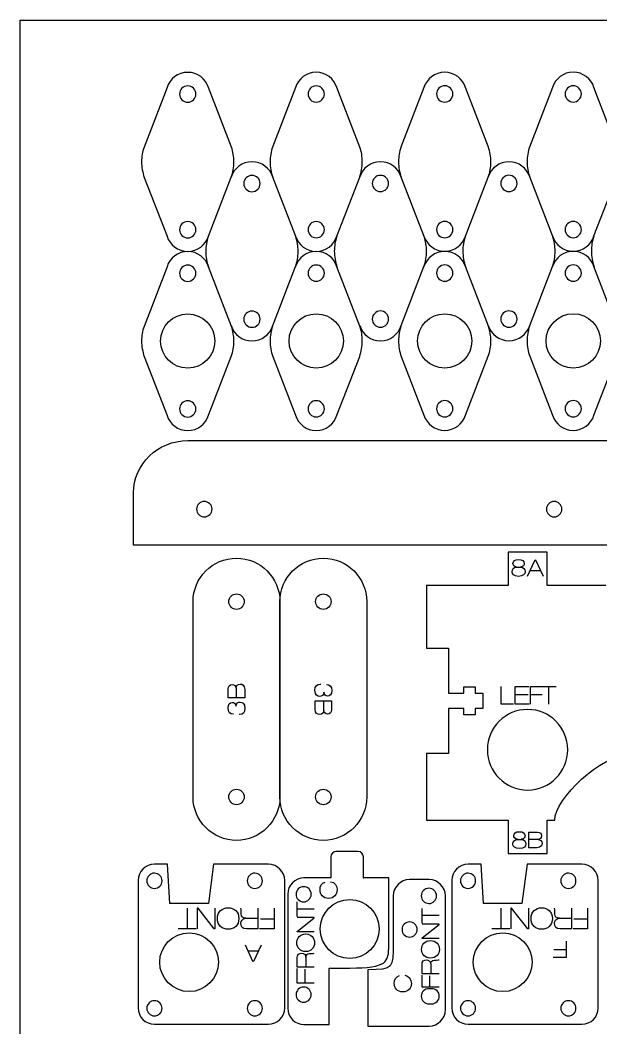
# Model space of a CAD drawing. Header units: millimetres. Extents: x 0 to 610, y -305 to 0.
# Drawn here: x 0 to 107, y -185.7 to 0 of the extents above; entities that cross this region are included whole.
import ezdxf

# ---------------------------------------------------------------- set-up
doc = ezdxf.new("R2010")
doc.units = ezdxf.units.MM
doc.layers.add('CUTS', color=1, linetype='Continuous', true_color=0xff0000)
doc.layers.add('TEXT', color=5, linetype='Continuous', true_color=0x0000ff)
doc.layers.add('laser bed referance', color=3, linetype='Continuous', lineweight=25, true_color=0x00ff00)

msp = doc.modelspace()

# ---------------------------------------------------------------- linework, layer by layer
at = {"layer": 'CUTS', "color": 1, "lineweight": 25, "true_color": 0xff0000}
for points in [[(27.06, -12.43), (22.82, -23.41)], [(38.94, -23.41), (34.7, -12.43)], [(50.73, -12.41), (46.49, -23.4)], [(62.61, -23.4), (58.37, -12.42)], [(74.41, -12.4), (70.17, -23.39)], [(86.29, -23.39), (82.05, -12.41)], [(98.09, -12.39), (93.85, -23.38)], [(109.96, -23.38), (105.73, -12.4)], [(22.87, -28.97), (27.06, -39.82), (27.06, -39.82)], [(34.7, -39.81), (38.9, -28.95)], [(50.77, -39.9), (46.53, -28.92)], [(58.37, -39.8), (62.57, -28.93)], [(74.45, -39.89), (70.21, -28.91)], [(82.05, -39.79), (86.25, -28.92)], [(98.13, -39.88), (93.89, -28.9)], [(105.73, -39.78), (109.92, -28.91)], [(27.06, -45.45), (22.82, -56.43), (22.82, -56.43)], [(38.94, -56.43), (34.7, -45.45)], [(46.53, -56.3), (50.73, -45.43)], [(62.61, -56.42), (58.37, -45.44)], [(70.21, -56.29), (74.41, -45.42)], [(86.29, -56.41), (82.05, -45.43)], [(93.89, -56.28), (98.09, -45.41)], [(109.96, -56.4), (105.73, -45.42)], [(22.87, -61.99), (27.06, -72.84)], [(34.7, -72.83), (38.9, -61.97)], [(46.54, -61.98), (50.73, -72.82)], [(58.37, -72.82), (62.57, -61.96)], [(70.22, -61.97), (74.41, -72.81)], [(82.05, -72.81), (86.25, -61.95)], [(93.89, -61.95), (98.09, -72.8)], [(105.73, -72.8), (109.92, -61.94)], [(30.88, -77.49), (262.79, -77.49), (262.79, -84.19), (262.79, -84.19)], [(232.26, -96.77), (224.66, -96.77), (20.88, -96.77)], [(107.9, -104.17), (97.1, -104.17), (97.1, -98.07), (89.9, -98.07), (89.9, -104.17), (74.9, -104.17), (74.9, -115.76), (78.9, -115.76), (78.9, -124.06), (81.76, -124.06), (81.76, -122.86), (83.86, -122.86), (83.86, -124.06), (85.25, -124.06), (85.25, -126.87), (83.86, -126.87), (83.86, -128.06), (81.76, -128.06), (81.76, -126.87), (78.9, -126.87), (78.9, -135.16), (74.9, -135.16), (74.9, -147.46), (89.9, -147.46), (89.9, -153.56), (97.1, -153.56), (97.1, -147.46), (98.51, -147.46), (98.51, -147.47)], [(31.86, -143.17), (31.86, -107.17)], [(47.86, -143.17), (47.86, -107.17), (47.86, -107.17)], [(47.86, -107.17), (47.86, -143.17), (47.86, -143.17)], [(63.86, -107.17), (63.86, -143.17)], [(62.25, -153.22), (58.24, -153.22)], [(27.61, -162.83), (27.14, -155.58), (24.74, -155.58)], [(45.74, -155.58), (35.64, -155.58), (34.68, -162.83), (27.61, -162.83), (27.61, -162.83)], [(57.24, -154.22), (57.24, -158.1), (52.3, -158.1)], [(63.23, -158.1), (63.24, -158.1), (63.24, -154.22)], [(85.39, -162.83), (84.93, -155.58), (82.53, -155.58)], [(103.52, -155.58), (93.43, -155.58), (92.47, -162.83), (85.39, -162.83), (85.39, -162.83)], [(21.74, -158.58), (21.74, -182.05)], [(48.74, -182.05), (48.74, -158.58)], [(67.92, -170.5), (67.92, -158.1), (63.23, -158.1), (63.23, -158.1)], [(75.35, -158.4), (71.76, -158.4)], [(79.53, -158.58), (79.53, -182.05)], [(106.52, -182.05), (106.52, -158.58)], [(49.3, -161.1), (49.3, -182.1)], [(68.76, -161.4), (68.76, -169.98), (68.76, -169.98)], [(78.35, -182.39), (78.35, -161.4)], [(52.3, -185.1), (56.91, -185.1), (56.91, -174.69), (60.74, -174.69)], [(64.04, -175), (64.04, -185.39), (75.35, -185.39)], [(75.31, -181.3), (75.82, -181.3), (75.82, -181.3)], [(24.74, -185.05), (45.74, -185.05)], [(82.53, -185.05), (103.52, -185.05)]]:
    msp.add_lwpolyline(points, dxfattribs=at)
for points in [[(30.88, -9.62), (29.09, -9.62), (27.57, -10.8), (27.06, -12.43)], [(34.7, -12.43), (34.19, -10.8), (32.68, -9.62), (30.88, -9.62)], [(54.55, -9.61), (52.76, -9.61), (51.24, -10.79), (50.73, -12.41)], [(58.37, -12.42), (57.86, -10.79), (56.34, -9.61), (54.55, -9.61)], [(78.23, -9.6), (76.44, -9.6), (74.92, -10.78), (74.41, -12.4)], [(82.05, -12.41), (81.54, -10.78), (80.02, -9.6), (78.23, -9.6)], [(101.91, -9.59), (100.11, -9.59), (98.6, -10.77), (98.09, -12.39)], [(105.73, -12.4), (105.22, -10.77), (103.7, -9.59), (101.91, -9.59)], [(30.88, -12.12), (30.05, -12.12), (29.38, -12.79), (29.38, -13.62)], [(32.38, -13.62), (32.38, -12.79), (31.71, -12.12), (30.88, -12.12)], [(54.55, -12.11), (53.72, -12.11), (53.05, -12.78), (53.05, -13.61)], [(56.05, -13.61), (56.05, -12.78), (55.38, -12.11), (54.55, -12.11)], [(78.23, -12.1), (77.4, -12.1), (76.73, -12.77), (76.73, -13.6)], [(79.73, -13.6), (79.73, -12.77), (79.06, -12.1), (78.23, -12.1)], [(101.91, -12.09), (101.08, -12.09), (100.41, -12.76), (100.41, -13.59)], [(103.41, -13.59), (103.41, -12.76), (102.74, -12.09), (101.91, -12.09)], [(29.38, -13.62), (29.38, -14.45), (30.05, -15.12), (30.88, -15.12)], [(30.88, -15.12), (31.71, -15.12), (32.38, -14.45), (32.38, -13.62)], [(53.05, -13.61), (53.05, -14.44), (53.72, -15.11), (54.55, -15.11)], [(54.55, -15.11), (55.38, -15.11), (56.05, -14.44), (56.05, -13.61)], [(76.73, -13.6), (76.73, -14.43), (77.4, -15.1), (78.23, -15.1)], [(78.23, -15.1), (79.06, -15.1), (79.73, -14.43), (79.73, -13.6)], [(100.41, -13.59), (100.41, -14.41), (101.08, -15.09), (101.91, -15.09)], [(101.91, -15.09), (102.74, -15.09), (103.41, -14.42), (103.41, -13.59)], [(22.82, -23.41), (22.54, -24.26), (22.38, -25.17), (22.38, -26.12)], [(39.38, -26.12), (39.38, -25.17), (39.23, -24.26), (38.94, -23.41)], [(46.49, -23.4), (46.2, -24.25), (46.05, -25.16), (46.05, -26.11)], [(63.05, -26.11), (63.05, -25.16), (62.89, -24.25), (62.61, -23.4)], [(70.17, -23.39), (69.88, -24.24), (69.73, -25.15), (69.73, -26.1)], [(86.73, -26.1), (86.73, -25.15), (86.57, -24.24), (86.29, -23.39)], [(93.85, -23.38), (93.56, -24.23), (93.41, -25.14), (93.41, -26.09)], [(22.38, -26.12), (22.38, -27.12), (22.55, -28.08), (22.87, -28.97)], [(42.71, -26.11), (40.92, -26.11), (39.4, -27.29), (38.89, -28.91)], [(38.9, -28.95), (39.21, -28.06), (39.38, -27.11), (39.38, -26.12)], [(46.53, -28.92), (46.03, -27.29), (44.51, -26.11), (42.71, -26.11)], [(46.05, -26.11), (46.05, -27.11), (46.22, -28.06), (46.54, -28.95)], [(66.39, -26.1), (64.6, -26.1), (63.08, -27.28), (62.57, -28.9)], [(62.57, -28.93), (62.88, -28.05), (63.05, -27.1), (63.05, -26.11)], [(70.21, -28.91), (69.7, -27.28), (68.19, -26.1), (66.39, -26.1)], [(69.73, -26.1), (69.73, -27.09), (69.9, -28.05), (70.22, -28.94)], [(90.07, -26.09), (88.28, -26.09), (86.76, -27.27), (86.25, -28.89)], [(86.25, -28.92), (86.56, -28.04), (86.73, -27.09), (86.73, -26.1)], [(93.89, -28.9), (93.38, -27.27), (91.86, -26.09), (90.07, -26.09)], [(93.41, -26.09), (93.41, -27.08), (93.58, -28.04), (93.89, -28.93)], [(42.71, -28.61), (41.88, -28.61), (41.21, -29.28), (41.21, -30.11)], [(44.21, -30.11), (44.21, -29.28), (43.54, -28.61), (42.71, -28.61)], [(66.39, -28.6), (65.56, -28.6), (64.89, -29.27), (64.89, -30.1)], [(67.89, -30.1), (67.89, -29.27), (67.22, -28.6), (66.39, -28.6)], [(90.07, -28.59), (89.24, -28.59), (88.57, -29.26), (88.57, -30.09)], [(91.57, -30.09), (91.57, -29.26), (90.9, -28.59), (90.07, -28.59)], [(41.21, -30.11), (41.21, -30.94), (41.88, -31.61), (42.71, -31.61)], [(42.71, -31.61), (43.54, -31.61), (44.21, -30.94), (44.21, -30.11)], [(64.89, -30.1), (64.89, -30.93), (65.56, -31.6), (66.39, -31.6)], [(66.39, -31.6), (67.22, -31.6), (67.89, -30.93), (67.89, -30.1)], [(88.57, -30.09), (88.57, -30.92), (89.24, -31.59), (90.07, -31.59)], [(90.07, -31.59), (90.9, -31.59), (91.57, -30.92), (91.57, -30.09)], [(30.88, -37.12), (30.05, -37.12), (29.38, -37.79), (29.38, -38.62)], [(32.38, -38.62), (32.38, -37.79), (31.71, -37.12), (30.88, -37.12)], [(54.55, -37.11), (53.72, -37.11), (53.05, -37.78), (53.05, -38.61)], [(56.05, -38.61), (56.05, -37.78), (55.38, -37.11), (54.55, -37.11)], [(78.23, -37.1), (77.4, -37.1), (76.73, -37.77), (76.73, -38.6)], [(79.73, -38.6), (79.73, -37.77), (79.06, -37.1), (78.23, -37.1)], [(101.91, -37.09), (101.08, -37.09), (100.41, -37.76), (100.41, -38.59)], [(103.41, -38.59), (103.41, -37.76), (102.74, -37.09), (101.91, -37.09)], [(29.38, -38.62), (29.38, -39.45), (30.05, -40.12), (30.88, -40.12)], [(30.88, -40.12), (31.71, -40.12), (32.38, -39.45), (32.38, -38.62)], [(53.05, -38.61), (53.05, -39.44), (53.72, -40.11), (54.55, -40.11)], [(54.55, -40.11), (55.38, -40.11), (56.05, -39.44), (56.05, -38.61)], [(76.73, -38.6), (76.73, -39.43), (77.4, -40.1), (78.23, -40.1)], [(78.23, -40.1), (79.06, -40.1), (79.73, -39.43), (79.73, -38.6)], [(100.41, -38.59), (100.41, -39.41), (101.08, -40.09), (101.91, -40.09)], [(101.91, -40.09), (102.74, -40.09), (103.41, -39.41), (103.41, -38.59)], [(27.06, -39.82), (27.57, -41.44), (29.09, -42.62), (30.88, -42.62)], [(30.88, -42.62), (32.68, -42.62), (34.19, -41.44), (34.7, -39.81)], [(34.65, -39.9), (34.37, -40.75), (34.21, -41.66), (34.21, -42.61)], [(50.73, -39.8), (51.24, -41.43), (52.76, -42.61), (54.55, -42.61)], [(51.21, -42.61), (51.21, -41.66), (51.06, -40.75), (50.77, -39.9)], [(54.55, -42.61), (56.34, -42.61), (57.86, -41.43), (58.37, -39.8)], [(58.33, -39.89), (58.05, -40.74), (57.89, -41.65), (57.89, -42.6)], [(74.41, -39.79), (74.92, -41.42), (76.44, -42.6), (78.23, -42.6)], [(74.89, -42.6), (74.89, -41.65), (74.74, -40.74), (74.45, -39.89)], [(78.23, -42.6), (80.02, -42.6), (81.54, -41.42), (82.05, -39.79)], [(82.01, -39.88), (81.72, -40.73), (81.57, -41.64), (81.57, -42.59)], [(98.09, -39.78), (98.6, -41.41), (100.11, -42.59), (101.91, -42.59)], [(98.57, -42.59), (98.57, -41.64), (98.41, -40.73), (98.13, -39.88)], [(101.91, -42.59), (103.7, -42.59), (105.22, -41.4), (105.73, -39.78)], [(105.69, -39.87), (105.4, -40.72), (105.25, -41.63), (105.25, -42.58)], [(30.88, -42.64), (29.09, -42.64), (27.57, -43.82), (27.06, -45.45)], [(34.7, -45.45), (34.19, -43.82), (32.68, -42.64), (30.88, -42.64)], [(34.21, -42.61), (34.21, -43.61), (34.38, -44.56), (34.7, -45.45)], [(50.73, -45.43), (51.04, -44.55), (51.21, -43.6), (51.21, -42.61)], [(54.55, -42.63), (52.76, -42.63), (51.24, -43.81), (50.73, -45.43)], [(58.37, -45.44), (57.86, -43.81), (56.34, -42.63), (54.55, -42.63)], [(57.89, -42.6), (57.89, -43.6), (58.06, -44.55), (58.38, -45.44)], [(74.41, -45.42), (74.72, -44.54), (74.89, -43.59), (74.89, -42.6)], [(78.23, -42.62), (76.44, -42.62), (74.92, -43.8), (74.41, -45.42)], [(82.05, -45.43), (81.54, -43.8), (80.02, -42.62), (78.23, -42.62)], [(81.57, -42.59), (81.57, -43.59), (81.74, -44.54), (82.06, -45.43)], [(98.09, -45.41), (98.4, -44.53), (98.57, -43.58), (98.57, -42.59)], [(101.91, -42.61), (100.11, -42.61), (98.6, -43.79), (98.09, -45.41)], [(105.73, -45.42), (105.22, -43.79), (103.7, -42.61), (101.91, -42.61)], [(105.25, -42.58), (105.25, -43.57), (105.42, -44.53), (105.74, -45.42)], [(30.88, -45.14), (30.05, -45.14), (29.38, -45.82), (29.38, -46.64)], [(32.38, -46.64), (32.38, -45.82), (31.71, -45.14), (30.88, -45.14)], [(54.55, -45.13), (53.72, -45.13), (53.05, -45.8), (53.05, -46.63)], [(56.05, -46.63), (56.05, -45.8), (55.38, -45.13), (54.55, -45.13)], [(78.23, -45.12), (77.4, -45.12), (76.73, -45.79), (76.73, -46.62)], [(79.73, -46.62), (79.73, -45.79), (79.06, -45.12), (78.23, -45.12)], [(101.91, -45.11), (101.08, -45.11), (100.41, -45.78), (100.41, -46.61)], [(103.41, -46.61), (103.41, -45.78), (102.74, -45.11), (101.91, -45.11)], [(29.38, -46.64), (29.38, -47.47), (30.05, -48.14), (30.88, -48.14)], [(30.88, -48.14), (31.71, -48.14), (32.38, -47.47), (32.38, -46.64)], [(53.05, -46.63), (53.05, -47.46), (53.72, -48.13), (54.55, -48.13)], [(54.55, -48.13), (55.38, -48.13), (56.05, -47.46), (56.05, -46.63)], [(76.73, -46.62), (76.73, -47.45), (77.4, -48.12), (78.23, -48.12)], [(78.23, -48.12), (79.06, -48.12), (79.73, -47.45), (79.73, -46.62)], [(100.41, -46.61), (100.41, -47.44), (101.08, -48.11), (101.91, -48.11)], [(101.91, -48.11), (102.74, -48.11), (103.41, -47.44), (103.41, -46.61)], [(42.71, -53.61), (41.88, -53.61), (41.21, -54.28), (41.21, -55.11)], [(44.21, -55.11), (44.21, -54.28), (43.54, -53.61), (42.71, -53.61)], [(66.39, -53.6), (65.56, -53.6), (64.89, -54.27), (64.89, -55.1)], [(67.89, -55.1), (67.89, -54.27), (67.22, -53.6), (66.39, -53.6)], [(90.07, -53.59), (89.24, -53.59), (88.57, -54.26), (88.57, -55.09)], [(91.57, -55.09), (91.57, -54.26), (90.9, -53.59), (90.07, -53.59)], [(25.88, -59.14), (25.88, -56.38), (28.12, -54.14), (30.88, -54.14)], [(30.88, -54.14), (33.64, -54.14), (35.88, -56.38), (35.88, -59.14)], [(41.21, -55.11), (41.21, -55.94), (41.88, -56.61), (42.71, -56.61)], [(42.71, -56.61), (43.54, -56.61), (44.21, -55.94), (44.21, -55.11)], [(49.55, -59.13), (49.55, -56.37), (51.79, -54.13), (54.55, -54.13)], [(54.55, -54.13), (57.31, -54.13), (59.55, -56.37), (59.55, -59.13)], [(64.89, -55.1), (64.89, -55.93), (65.56, -56.6), (66.39, -56.6)], [(66.39, -56.6), (67.22, -56.6), (67.89, -55.93), (67.89, -55.1)], [(73.23, -59.12), (73.23, -56.36), (75.47, -54.12), (78.23, -54.12)], [(78.23, -54.12), (80.99, -54.12), (83.23, -56.36), (83.23, -59.12)], [(88.57, -55.09), (88.57, -55.92), (89.24, -56.59), (90.07, -56.59)], [(90.07, -56.59), (90.9, -56.59), (91.57, -55.92), (91.57, -55.09)], [(96.91, -59.11), (96.91, -56.35), (99.14, -54.11), (101.91, -54.11)], [(101.91, -54.11), (104.67, -54.11), (106.91, -56.35), (106.91, -59.11)], [(22.82, -56.43), (22.54, -57.28), (22.38, -58.2), (22.38, -59.14)], [(38.89, -56.3), (39.4, -57.93), (40.92, -59.11), (42.71, -59.11)], [(39.38, -59.14), (39.38, -58.2), (39.23, -57.28), (38.94, -56.43)], [(42.71, -59.11), (44.51, -59.11), (46.03, -57.93), (46.53, -56.3)], [(46.49, -56.42), (46.2, -57.27), (46.05, -58.18), (46.05, -59.13)], [(62.57, -56.29), (63.08, -57.92), (64.6, -59.1), (66.39, -59.1)], [(63.05, -59.13), (63.05, -58.18), (62.89, -57.27), (62.61, -56.42)], [(66.39, -59.1), (68.19, -59.1), (69.7, -57.92), (70.21, -56.29)], [(70.17, -56.41), (69.88, -57.26), (69.73, -58.17), (69.73, -59.12)], [(86.25, -56.28), (86.76, -57.91), (88.28, -59.09), (90.07, -59.09)], [(86.73, -59.12), (86.73, -58.17), (86.57, -57.26), (86.29, -56.41)], [(90.07, -59.09), (91.86, -59.09), (93.38, -57.9), (93.89, -56.28)], [(93.85, -56.4), (93.56, -57.25), (93.41, -58.16), (93.41, -59.11)], [(22.38, -59.14), (22.38, -60.14), (22.55, -61.1), (22.87, -61.99)], [(30.88, -64.14), (28.12, -64.14), (25.88, -61.91), (25.88, -59.14)], [(35.88, -59.14), (35.88, -61.91), (33.64, -64.14), (30.88, -64.14)], [(38.9, -61.97), (39.21, -61.09), (39.38, -60.13), (39.38, -59.14)], [(46.05, -59.13), (46.05, -60.13), (46.22, -61.09), (46.54, -61.98)], [(54.55, -64.13), (51.79, -64.13), (49.55, -61.89), (49.55, -59.13)], [(59.55, -59.13), (59.55, -61.89), (57.31, -64.13), (54.55, -64.13)], [(62.57, -61.96), (62.88, -61.07), (63.05, -60.12), (63.05, -59.13)], [(69.73, -59.12), (69.73, -60.12), (69.9, -61.08), (70.22, -61.97)], [(78.23, -64.12), (75.47, -64.12), (73.23, -61.88), (73.23, -59.12)], [(83.23, -59.12), (83.23, -61.88), (80.99, -64.12), (78.23, -64.12)], [(86.25, -61.95), (86.56, -61.06), (86.73, -60.11), (86.73, -59.12)], [(93.41, -59.11), (93.41, -60.11), (93.58, -61.06), (93.89, -61.95)], [(101.91, -64.11), (99.14, -64.11), (96.91, -61.87), (96.91, -59.11)], [(106.91, -59.11), (106.91, -61.87), (104.67, -64.11), (101.91, -64.11)], [(30.88, -70.14), (30.05, -70.14), (29.38, -70.82), (29.38, -71.64)], [(32.38, -71.64), (32.38, -70.82), (31.71, -70.14), (30.88, -70.14)], [(54.55, -70.13), (53.72, -70.13), (53.05, -70.8), (53.05, -71.63)], [(56.05, -71.63), (56.05, -70.8), (55.38, -70.13), (54.55, -70.13)], [(78.23, -70.12), (77.4, -70.12), (76.73, -70.79), (76.73, -71.62)], [(79.73, -71.62), (79.73, -70.79), (79.06, -70.12), (78.23, -70.12)], [(101.91, -70.11), (101.08, -70.11), (100.41, -70.78), (100.41, -71.61)], [(103.41, -71.61), (103.41, -70.78), (102.74, -70.11), (101.91, -70.11)], [(29.38, -71.64), (29.38, -72.47), (30.05, -73.14), (30.88, -73.14)], [(30.88, -73.14), (31.71, -73.14), (32.38, -72.47), (32.38, -71.64)], [(53.05, -71.63), (53.05, -72.46), (53.72, -73.13), (54.55, -73.13)], [(54.55, -73.13), (55.38, -73.13), (56.05, -72.46), (56.05, -71.63)], [(76.73, -71.62), (76.73, -72.45), (77.4, -73.12), (78.23, -73.12)], [(78.23, -73.12), (79.06, -73.12), (79.73, -72.45), (79.73, -71.62)], [(100.41, -71.61), (100.41, -72.44), (101.08, -73.11), (101.91, -73.11)], [(101.91, -73.11), (102.74, -73.11), (103.41, -72.44), (103.41, -71.61)], [(27.06, -72.84), (27.57, -74.47), (29.09, -75.64), (30.88, -75.64)], [(30.88, -75.64), (32.68, -75.64), (34.19, -74.46), (34.7, -72.83)], [(50.73, -72.82), (51.24, -74.45), (52.76, -75.63), (54.55, -75.63)], [(54.55, -75.63), (56.34, -75.63), (57.86, -74.45), (58.37, -72.82)], [(74.41, -72.81), (74.92, -74.44), (76.44, -75.62), (78.23, -75.62)], [(78.23, -75.62), (80.02, -75.62), (81.54, -74.44), (82.05, -72.81)], [(98.09, -72.8), (98.6, -74.43), (100.11, -75.61), (101.91, -75.61)], [(101.91, -75.61), (103.7, -75.61), (105.22, -74.43), (105.73, -72.8)], [(20.88, -87.13), (20.88, -81.83), (25.38, -77.49), (30.88, -77.49)], [(20.88, -96.77), (20.88, -96.77), (20.88, -92.43), (20.88, -87.13)], [(33.93, -88.7), (33.14, -88.7), (32.5, -89.34), (32.5, -90.13)], [(35.35, -90.13), (35.35, -89.34), (34.71, -88.7), (33.93, -88.7)], [(98.4, -88.7), (97.61, -88.7), (96.97, -89.34), (96.97, -90.13)], [(99.82, -90.13), (99.82, -89.34), (99.19, -88.7), (98.4, -88.7)], [(32.5, -90.13), (32.5, -90.91), (33.14, -91.55), (33.93, -91.55)], [(33.93, -91.55), (34.71, -91.55), (35.35, -90.91), (35.35, -90.13)], [(96.97, -90.13), (96.97, -90.91), (97.61, -91.55), (98.4, -91.55)], [(98.4, -91.55), (99.19, -91.55), (99.82, -90.91), (99.82, -90.13)], [(31.86, -107.17), (31.86, -102.75), (35.44, -99.17), (39.86, -99.17)], [(39.86, -99.17), (44.28, -99.17), (47.86, -102.75), (47.86, -107.17)], [(47.86, -107.17), (47.86, -102.75), (51.44, -99.17), (55.86, -99.17)], [(55.86, -99.17), (60.28, -99.17), (63.86, -102.75), (63.86, -107.17)], [(38.44, -107.17), (38.44, -106.38), (39.07, -105.74), (39.86, -105.74)], [(39.86, -105.74), (40.65, -105.74), (41.29, -106.38), (41.29, -107.17)], [(54.44, -107.17), (54.44, -106.38), (55.08, -105.74), (55.86, -105.74)], [(55.86, -105.74), (56.65, -105.74), (57.29, -106.38), (57.29, -107.17)], [(39.86, -108.59), (39.07, -108.59), (38.44, -107.95), (38.44, -107.17)], [(41.29, -107.17), (41.29, -107.95), (40.65, -108.59), (39.86, -108.59)], [(55.86, -108.59), (55.08, -108.59), (54.44, -107.95), (54.44, -107.17)], [(57.29, -107.17), (57.29, -107.95), (56.65, -108.59), (55.86, -108.59)], [(93.5, -127.04), (89.41, -127.04), (86.1, -130.36), (86.1, -134.46)], [(100.9, -134.46), (100.9, -130.36), (97.58, -127.04), (93.5, -127.04)], [(86.1, -134.46), (86.1, -138.56), (89.41, -141.89), (93.5, -141.89)], [(93.5, -141.89), (97.58, -141.89), (100.9, -138.56), (100.9, -134.46)], [(98.51, -147.47), (98.51, -143.45), (107.15, -135.36), (112.1, -135.36)], [(38.44, -143.17), (38.44, -142.38), (39.07, -141.74), (39.86, -141.74)], [(39.86, -141.74), (40.65, -141.74), (41.29, -142.38), (41.29, -143.17)], [(54.44, -143.17), (54.44, -142.38), (55.08, -141.74), (55.86, -141.74)], [(55.86, -141.74), (56.65, -141.74), (57.29, -142.38), (57.29, -143.17)], [(39.86, -151.17), (35.44, -151.17), (31.86, -147.58), (31.86, -143.17)], [(39.86, -144.59), (39.07, -144.59), (38.44, -143.95), (38.44, -143.17)], [(41.29, -143.17), (41.29, -143.95), (40.65, -144.59), (39.86, -144.59)], [(47.86, -143.17), (47.86, -147.58), (44.28, -151.17), (39.86, -151.17)], [(55.86, -151.17), (51.44, -151.17), (47.86, -147.58), (47.86, -143.17)], [(55.86, -144.59), (55.08, -144.59), (54.44, -143.95), (54.44, -143.17)], [(57.29, -143.17), (57.29, -143.95), (56.65, -144.59), (55.86, -144.59)], [(63.86, -143.17), (63.86, -147.58), (60.28, -151.17), (55.86, -151.17)], [(58.24, -153.22), (57.69, -153.22), (57.24, -153.67), (57.24, -154.22)], [(63.24, -154.22), (63.24, -153.67), (62.8, -153.22), (62.25, -153.22)], [(24.74, -155.58), (23.08, -155.58), (21.74, -156.92), (21.74, -158.58)], [(48.74, -158.58), (48.74, -156.92), (47.39, -155.58), (45.74, -155.58)], [(82.53, -155.58), (80.87, -155.58), (79.53, -156.92), (79.53, -158.58)], [(106.52, -158.58), (106.52, -156.92), (105.18, -155.58), (103.52, -155.58)], [(24.74, -157.21), (23.97, -157.21), (23.34, -157.84), (23.34, -158.61)], [(26.14, -158.62), (26.14, -157.85), (25.52, -157.22), (24.74, -157.21)], [(43.24, -157.21), (42.47, -157.21), (41.84, -157.84), (41.84, -158.61)], [(44.64, -158.62), (44.64, -157.85), (44.01, -157.22), (43.24, -157.21)], [(82.53, -157.21), (81.76, -157.21), (81.13, -157.84), (81.13, -158.61)], [(83.93, -158.62), (83.93, -157.85), (83.3, -157.22), (82.53, -157.21)], [(101.03, -157.21), (100.25, -157.21), (99.63, -157.84), (99.62, -158.61)], [(102.42, -158.62), (102.43, -157.85), (101.8, -157.22), (101.03, -157.21)], [(23.34, -158.61), (23.34, -159.38), (23.96, -160.01), (24.73, -160.01)], [(24.73, -160.01), (25.51, -160.02), (26.14, -159.39), (26.14, -158.62)], [(41.84, -158.61), (41.83, -159.38), (42.46, -160.01), (43.23, -160.01)], [(43.23, -160.01), (44.01, -160.02), (44.63, -159.39), (44.64, -158.62)], [(52.3, -158.1), (50.65, -158.1), (49.3, -159.44), (49.3, -161.1)], [(52.24, -159.7), (51.47, -159.7), (50.84, -160.32), (50.84, -161.09)], [(53.63, -161.1), (53.64, -160.33), (53.01, -159.7), (52.24, -159.7)], [(71.76, -158.4), (70.11, -158.4), (68.76, -159.74), (68.76, -161.4)], [(78.35, -161.4), (78.35, -159.74), (77.01, -158.4), (75.35, -158.4)], [(81.13, -158.61), (81.12, -159.38), (81.75, -160.01), (82.52, -160.01)], [(82.52, -160.01), (83.29, -160.02), (83.92, -159.39), (83.93, -158.62)], [(99.62, -158.61), (99.62, -159.38), (100.25, -160.01), (101.02, -160.01)], [(101.02, -160.01), (101.79, -160.02), (102.42, -159.39), (102.42, -158.62)], [(50.84, -161.09), (50.83, -161.87), (51.46, -162.5), (52.23, -162.5)], [(52.23, -162.5), (53, -162.5), (53.63, -161.88), (53.63, -161.1)], [(73.92, -161.39), (73.91, -162.17), (74.54, -162.79), (75.31, -162.8)], [(75.32, -160), (74.55, -159.99), (73.92, -160.62), (73.92, -161.39)], [(75.31, -162.8), (76.08, -162.8), (76.71, -162.17), (76.72, -161.4)], [(76.72, -161.4), (76.72, -160.63), (76.1, -160), (75.32, -160)], [(55.31, -167.5), (55.31, -164.5), (57.74, -162.07), (60.74, -162.07)], [(60.74, -162.07), (63.73, -162.07), (66.16, -164.5), (66.16, -167.5)], [(71.77, -166.2), (70.99, -166.19), (70.36, -166.82), (70.36, -167.59)], [(73.16, -167.6), (73.16, -166.83), (72.54, -166.2), (71.77, -166.2)], [(25.71, -173.61), (25.71, -170.62), (28.14, -168.19), (31.14, -168.19)], [(31.14, -168.19), (34.14, -168.19), (36.56, -170.62), (36.56, -173.61)], [(60.74, -172.92), (57.74, -172.92), (55.31, -170.49), (55.31, -167.5)], [(66.16, -167.5), (66.16, -170.49), (63.73, -172.92), (60.74, -172.92)], [(70.36, -167.59), (70.36, -168.36), (70.98, -168.99), (71.76, -169)], [(71.76, -169), (72.53, -169), (73.16, -168.37), (73.16, -167.6)], [(83.5, -173.61), (83.5, -170.62), (85.93, -168.19), (88.93, -168.19)], [(88.93, -168.19), (91.92, -168.19), (94.35, -170.62), (94.35, -173.61)], [(60.74, -174.69), (67.65, -174.69), (67.92, -173.63), (67.92, -170.5)], [(68.76, -169.98), (68.76, -174.79), (68.76, -175), (64.04, -175)], [(31.14, -179.04), (28.14, -179.04), (25.71, -176.61), (25.71, -173.61)], [(36.56, -173.61), (36.56, -176.61), (34.14, -179.04), (31.14, -179.04)], [(88.93, -179.04), (85.93, -179.04), (83.5, -176.61), (83.5, -173.61)], [(94.35, -173.61), (94.35, -176.61), (91.92, -179.04), (88.93, -179.04)], [(52.24, -178.2), (51.47, -178.19), (50.84, -178.82), (50.84, -179.59)], [(53.63, -179.6), (53.64, -178.83), (53.01, -178.2), (52.24, -178.2)], [(50.84, -179.59), (50.83, -180.36), (51.46, -180.99), (52.23, -181)], [(52.23, -181), (53, -181), (53.63, -180.37), (53.63, -179.6)], [(75.32, -178.5), (74.55, -178.49), (73.92, -179.12), (73.92, -179.89)], [(73.92, -179.89), (73.92, -180.66), (74.54, -181.29), (75.31, -181.3)], [(75.82, -181.3), (76.6, -181.3), (77.23, -180.67), (77.23, -179.9)], [(77.23, -179.9), (77.23, -179.13), (76.61, -178.5), (75.83, -178.5)], [(24.74, -180.71), (23.97, -180.71), (23.34, -181.34), (23.34, -182.11)], [(26.14, -182.12), (26.14, -181.35), (25.52, -180.72), (24.74, -180.71)], [(43.24, -180.71), (42.47, -180.71), (41.84, -181.34), (41.84, -182.11)], [(44.64, -182.12), (44.64, -181.35), (44.01, -180.72), (43.24, -180.71)], [(82.53, -180.71), (81.76, -180.71), (81.13, -181.34), (81.13, -182.11)], [(83.93, -182.12), (83.93, -181.35), (83.3, -180.72), (82.53, -180.71)], [(101.03, -180.71), (100.25, -180.71), (99.63, -181.34), (99.62, -182.11)], [(102.42, -182.12), (102.43, -181.35), (101.8, -180.72), (101.03, -180.71)], [(21.74, -182.05), (21.74, -183.7), (23.08, -185.05), (24.74, -185.05)], [(23.34, -182.11), (23.34, -182.88), (23.96, -183.51), (24.74, -183.51)], [(24.74, -183.51), (25.51, -183.52), (26.14, -182.89), (26.14, -182.12)], [(41.84, -182.11), (41.83, -182.88), (42.46, -183.51), (43.23, -183.51)], [(43.23, -183.51), (44.01, -183.52), (44.63, -182.89), (44.64, -182.12)], [(45.74, -185.05), (47.39, -185.05), (48.74, -183.7), (48.74, -182.05)], [(49.3, -182.1), (49.3, -183.75), (50.65, -185.1), (52.3, -185.1)], [(75.35, -185.39), (77.01, -185.39), (78.35, -184.05), (78.35, -182.39)], [(79.53, -182.05), (79.53, -183.7), (80.87, -185.05), (82.53, -185.05)], [(81.13, -182.11), (81.12, -182.88), (81.75, -183.51), (82.52, -183.51)], [(82.52, -183.51), (83.29, -183.52), (83.92, -182.89), (83.93, -182.12)], [(99.62, -182.11), (99.62, -182.88), (100.25, -183.51), (101.02, -183.51)], [(101.02, -183.51), (101.79, -183.52), (102.42, -182.89), (102.42, -182.12)], [(103.52, -185.05), (105.18, -185.05), (106.52, -183.7), (106.52, -182.05)]]:
    msp.add_open_spline(points, degree=3, dxfattribs=at)
at = {"layer": 'laser bed referance'}
for p, q in [((0, -304.8), (0, 0)), ((0, 0), (304.8, 0)), ((0, 0), (609.6, 0)), ((0, -304.8), (0, 0))]:
    msp.add_line(p, q, dxfattribs=at)
at = {"layer": 'TEXT', "color": 5, "true_color": 0x0000ff}
for points in [[(93.48, -102.47), (94.87, -99.45), (94.98, -99.45), (96.37, -102.47)], [(91.5, -100.8), (91.5, -100.79)], [(91.5, -100.8), (92.18, -100.8)], [(92.18, -100.79), (92.18, -100.8)], [(95.91, -101.47), (93.94, -101.47)], [(38.35, -124.9), (38.35, -123.26)], [(41.37, -123.37), (41.37, -124.9), (38.35, -124.9), (38.35, -124.9)], [(39.79, -123.11), (39.79, -124.9)], [(39.79, -123.11), (39.79, -123.11)], [(55.97, -123.88), (55.96, -123.88)], [(90.89, -126.04), (88.61, -126.04), (88.61, -122.79)], [(93.77, -126.04), (91.2, -126.04), (91.2, -122.79), (93.74, -122.79)], [(91.2, -124.3), (93.63, -124.3)], [(94.05, -126.04), (94.05, -122.79), (96.33, -122.79)], [(94.05, -124.3), (96.2, -124.3)], [(95.98, -122.79), (98.79, -122.79)], [(97.39, -126.04), (97.39, -122.79)], [(54.35, -126.97), (54.35, -125.44), (57.37, -125.44), (57.37, -125.44)], [(55.93, -127.22), (55.94, -125.44)], [(57.37, -125.44), (57.37, -127.08)], [(39.76, -126.45), (39.77, -126.45)], [(55.94, -127.22), (55.93, -127.22)], [(93.75, -149.65), (95.31, -149.65)], [(95.2, -152.52), (93.75, -152.52), (93.75, -149.65), (93.75, -149.65)], [(91.65, -150.98), (91.65, -150.97)], [(91.65, -150.98), (92.34, -150.98)], [(92.34, -150.97), (92.34, -150.98)], [(95.45, -151.01), (93.75, -151.01)], [(95.45, -151.01), (95.45, -151.02)], [(51.05, -165.19), (51.05, -162.49)], [(30.77, -163.67), (30.77, -167.48)], [(35.9, -163.67), (35.9, -167.48), (35.77, -167.48), (32.77, -163.67), (32.64, -163.67), (32.64, -167.48)], [(43.82, -163.67), (43.82, -167.48), (41.73, -167.48)], [(46.78, -163.67), (46.78, -167.48), (44.11, -167.48)], [(54.17, -163.83), (51.05, -163.83)], [(74.05, -166.4), (74.05, -163.7)], [(77.18, -165.04), (74.05, -165.04)], [(88.56, -163.67), (88.56, -167.48)], [(93.69, -163.67), (93.69, -167.48), (93.55, -167.48), (90.55, -163.67), (90.43, -163.67), (90.43, -167.48)], [(101.61, -163.67), (101.61, -167.48), (99.52, -167.48)], [(104.56, -163.67), (104.56, -167.48), (101.89, -167.48)], [(41.59, -165.53), (41.59, -165.52), (43.82, -165.51)], [(46.78, -165.71), (44.26, -165.71)], [(54.17, -168.05), (51.05, -168.05), (51.05, -167.94), (54.17, -165.47), (54.17, -165.37), (51.05, -165.37)], [(77.18, -169.26), (74.05, -169.26), (74.05, -169.15), (77.18, -166.68), (77.18, -166.58), (74.05, -166.58)], [(99.37, -165.53), (99.38, -165.52), (101.61, -165.51)], [(104.56, -165.71), (102.05, -165.71)], [(32.42, -167.48), (29.14, -167.48)], [(90.21, -167.48), (86.93, -167.48)], [(44.4, -170.5), (43.01, -173.52), (42.9, -173.52), (41.51, -170.5)], [(100.59, -169.72), (100.59, -172.74), (98.24, -172.74)], [(41.97, -171.5), (43.95, -171.5)], [(52.65, -172.71), (52.66, -172.72)], [(100.59, -171.34), (98.34, -171.34)], [(54.17, -174.55), (51.05, -174.55), (51.05, -172.83)], [(52.66, -172.72), (52.66, -174.55)], [(77.18, -175.76), (74.05, -175.76), (74.05, -174.04)], [(75.65, -173.92), (75.66, -173.93), (75.67, -175.76)], [(54.17, -177.48), (51.05, -177.48), (51.05, -174.79)], [(52.5, -177.48), (52.5, -174.91)], [(77.18, -178.19), (74.05, -178.19), (74.05, -176)], [(75.51, -178.19), (75.51, -176.12)], [(75.83, -178.5), (75.32, -178.5)]]:
    msp.add_lwpolyline(points, dxfattribs=at)
for points in [[(90.81, -100.14), (90.81, -99.65), (91.17, -99.4), (91.84, -99.4)], [(91.5, -100.79), (90.96, -100.76), (90.81, -100.39), (90.81, -100.14)], [(91.84, -99.4), (92.51, -99.4), (92.88, -99.65), (92.88, -100.14)], [(92.88, -100.14), (92.88, -100.39), (92.72, -100.76), (92.18, -100.79)], [(90.65, -101.66), (90.65, -101.18), (90.9, -100.86), (91.5, -100.8)], [(91.84, -102.51), (90.94, -102.51), (90.65, -102.12), (90.65, -101.66)], [(93.03, -101.66), (93.03, -102.12), (92.74, -102.51), (91.84, -102.51)], [(92.18, -100.8), (92.79, -100.86), (93.03, -101.18), (93.03, -101.66)], [(38.35, -123.26), (38.35, -122.78), (38.61, -122.44), (39.1, -122.44)], [(39.1, -122.44), (39.46, -122.44), (39.79, -122.76), (39.79, -123.11)], [(39.79, -123.11), (39.81, -122.72), (40.02, -122.35), (40.55, -122.35)], [(40.55, -122.35), (40.9, -122.35), (41.37, -122.57), (41.37, -123.37)], [(54.31, -123.5), (54.31, -122.72), (54.69, -122.35), (55.29, -122.35)], [(55.29, -122.35), (55.31, -122.35), (55.35, -122.35), (55.38, -122.35)], [(56.42, -122.44), (57.03, -122.47), (57.42, -122.73), (57.42, -123.56)], [(55.16, -124.65), (54.83, -124.65), (54.31, -124.44), (54.31, -123.5)], [(55.96, -123.88), (55.9, -124.46), (55.56, -124.65), (55.16, -124.65)], [(56.64, -124.58), (56.34, -124.58), (56.02, -124.42), (55.97, -123.88)], [(57.42, -123.56), (57.42, -124.28), (57.1, -124.58), (56.64, -124.58)], [(38.31, -126.77), (38.31, -126.06), (38.63, -125.75), (39.09, -125.75)], [(39.09, -125.75), (39.38, -125.75), (39.7, -125.92), (39.76, -126.45)], [(39.77, -126.45), (39.83, -125.87), (40.16, -125.68), (40.56, -125.68)], [(40.56, -125.68), (40.89, -125.68), (41.42, -125.9), (41.42, -126.83)], [(39.31, -127.9), (38.69, -127.87), (38.31, -127.6), (38.31, -126.77)], [(40.44, -127.98), (40.41, -127.98), (40.38, -127.98), (40.34, -127.98)], [(41.42, -126.83), (41.42, -127.61), (41.03, -127.98), (40.44, -127.98)], [(55.17, -127.98), (54.82, -127.98), (54.35, -127.76), (54.35, -126.97)], [(55.93, -127.22), (55.91, -127.61), (55.7, -127.98), (55.17, -127.98)], [(56.62, -127.89), (56.27, -127.89), (55.93, -127.58), (55.94, -127.22)], [(57.37, -127.08), (57.37, -127.55), (57.11, -127.89), (56.62, -127.89)], [(90.96, -150.32), (90.96, -149.83), (91.32, -149.57), (91.99, -149.57)], [(91.65, -150.97), (91.11, -150.93), (90.96, -150.57), (90.96, -150.32)], [(91.99, -149.57), (92.66, -149.57), (93.03, -149.83), (93.03, -150.32)], [(93.03, -150.32), (93.03, -150.57), (92.87, -150.93), (92.34, -150.97)], [(95.31, -149.65), (95.76, -149.65), (96.08, -149.89), (96.08, -150.36)], [(96.08, -150.36), (96.08, -150.7), (95.78, -151.02), (95.45, -151.01)], [(90.8, -151.83), (90.8, -151.36), (91.05, -151.04), (91.65, -150.98)], [(91.99, -152.69), (91.1, -152.69), (90.8, -152.29), (90.8, -151.83)], [(93.19, -151.83), (93.19, -152.29), (92.89, -152.69), (91.99, -152.69)], [(92.34, -150.98), (92.94, -151.04), (93.19, -151.36), (93.19, -151.83)], [(96.17, -151.74), (96.17, -152.07), (95.96, -152.52), (95.2, -152.52)], [(95.45, -151.02), (95.82, -151.03), (96.17, -151.24), (96.17, -151.74)], [(55.25, -160.29), (55.25, -159.58), (55.54, -159.01), (56.19, -158.85)], [(57.19, -158.78), (58, -158.87), (58.4, -159.6), (58.4, -160.29)], [(56.82, -161.86), (55.83, -161.86), (55.25, -161.16), (55.25, -160.29)], [(58.4, -160.29), (58.4, -161.16), (57.82, -161.86), (56.82, -161.86)], [(36.35, -165.57), (36.35, -164.31), (37.24, -163.58), (38.33, -163.58)], [(38.33, -163.58), (39.41, -163.58), (40.3, -164.31), (40.3, -165.57)], [(40.75, -164.72), (40.75, -164.58), (40.74, -163.82), (40.66, -163.67)], [(41.59, -165.52), (41, -165.51), (40.75, -165.24), (40.75, -164.72)], [(94.14, -165.57), (94.14, -164.31), (95.02, -163.58), (96.11, -163.58)], [(96.11, -163.58), (97.2, -163.58), (98.08, -164.31), (98.08, -165.57)], [(98.53, -164.72), (98.53, -164.58), (98.52, -163.82), (98.45, -163.67)], [(99.38, -165.52), (98.79, -165.51), (98.53, -165.24), (98.53, -164.72)], [(38.33, -167.56), (37.24, -167.56), (36.35, -166.83), (36.35, -165.57)], [(40.3, -165.57), (40.3, -166.83), (39.41, -167.56), (38.33, -167.56)], [(40.68, -166.44), (40.68, -166.07), (40.92, -165.57), (41.59, -165.53)], [(41.73, -167.48), (40.97, -167.48), (40.68, -167.11), (40.68, -166.44)], [(96.11, -167.56), (95.02, -167.56), (94.14, -166.83), (94.14, -165.57)], [(98.08, -165.57), (98.08, -166.83), (97.2, -167.56), (96.11, -167.56)], [(98.47, -166.44), (98.47, -166.07), (98.71, -165.57), (99.37, -165.53)], [(99.52, -167.48), (98.75, -167.48), (98.47, -167.11), (98.47, -166.44)], [(50.98, -170.04), (50.98, -169.14), (51.58, -168.42), (52.61, -168.42)], [(52.61, -168.42), (53.65, -168.42), (54.25, -169.14), (54.25, -170.04)], [(52.61, -171.66), (51.58, -171.66), (50.98, -170.93), (50.98, -170.04)], [(54.25, -170.04), (54.25, -170.93), (53.65, -171.66), (52.61, -171.66)], [(73.98, -171.25), (73.98, -170.35), (74.58, -169.63), (75.62, -169.63)], [(75.62, -169.63), (76.65, -169.63), (77.25, -170.35), (77.25, -171.25)], [(51.05, -172.83), (51.05, -172.21), (51.35, -171.97), (51.9, -171.97)], [(51.9, -171.97), (52.2, -171.97), (52.62, -172.17), (52.65, -172.71)], [(52.66, -172.72), (52.66, -172.24), (52.88, -172.03), (53.31, -172.03)], [(53.31, -172.03), (53.43, -172.03), (54.05, -172.02), (54.17, -171.96)], [(75.62, -172.87), (74.58, -172.87), (73.98, -172.14), (73.98, -171.25)], [(77.25, -171.25), (77.25, -172.14), (76.65, -172.87), (75.62, -172.87)], [(74.05, -174.04), (74.05, -173.42), (74.35, -173.18), (74.91, -173.18)], [(74.91, -173.18), (75.2, -173.18), (75.62, -173.38), (75.65, -173.92)], [(75.66, -173.93), (75.66, -173.45), (75.89, -173.24), (76.32, -173.24)], [(76.32, -173.24), (76.43, -173.24), (77.05, -173.23), (77.18, -173.17)], [(68.92, -177.55), (68.92, -176.83), (69.22, -176.26), (69.87, -176.1)], [(70.87, -176.03), (71.68, -176.12), (72.08, -176.85), (72.08, -177.55)], [(70.5, -179.11), (69.5, -179.11), (68.92, -178.41), (68.92, -177.55)], [(72.08, -177.55), (72.08, -178.41), (71.5, -179.11), (70.5, -179.11)]]:
    msp.add_open_spline(points, degree=3, dxfattribs=at)

doc.saveas('drawing.dxf')
